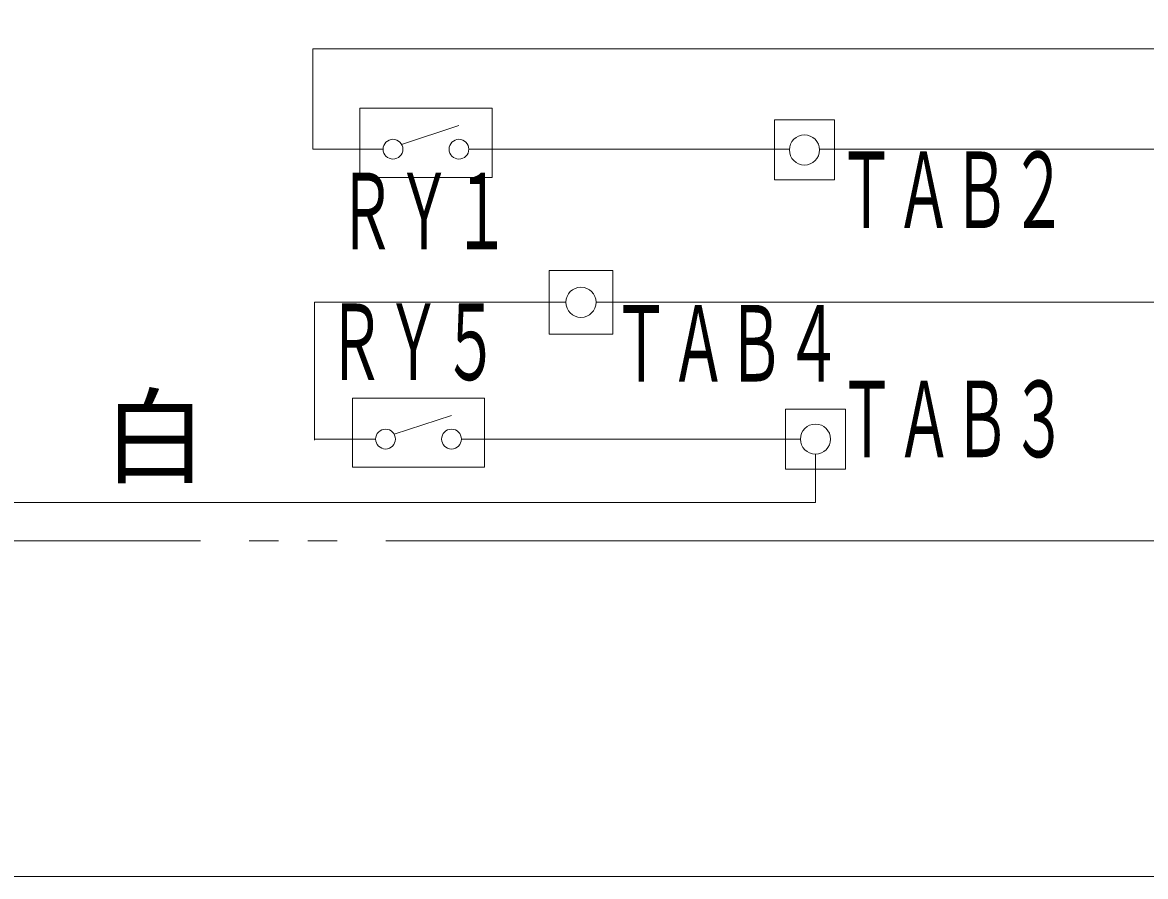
# Model space of a CAD drawing. Units: millimetres on the paper. Extents: x -305 to 305, y -152 to 152.
# Drawn here: x -74.85 to -51.81, y -99.06 to -81.54 of the extents above; entities that cross this region are included whole.
import ezdxf
from ezdxf.enums import TextEntityAlignment as Align

# ---------------------------------------------------------------- set-up
doc = ezdxf.new("R2010")
doc.units = ezdxf.units.MM
doc.linetypes.add('LONG_DOUBLE_CHAIN', pattern=[21.8, 18, -1, 0.6, -0.6, 0.6, -1])
doc.layers.add('0-0_PV', color=7, linetype='Continuous', lineweight=9)
doc.styles.add('ＭＳ ゴシック', font='')
doc.styles.get('ＭＳ ゴシック').set_extended_font_data('MS Gothic')

msp = doc.modelspace()

# ---------------------------------------------------------------- linework, layer by layer
at = {"layer": '0-0_PV'}
for p, q in [((-67.926, -83.303), (-67.926, -84.72)), ((-65.214, -83.303), (-67.926, -83.303)), ((-67.07, -84.044), (-65.894, -83.66)), ((-68.888, -84.143), (-67.449, -84.143)), ((-65.692, -84.143), (-59.115, -84.143)), ((-58.498, -84.143), (-46.17, -84.143)), ((-64.045, -86.628), (-64.045, -87.938)), ((-64.045, -86.628), (-62.735, -86.628)), ((-62.735, -86.628), (-62.735, -87.938)), ((-63.081, -87.283), (-46.39, -87.283)), ((-64.045, -87.938), (-62.735, -87.938)), ((-68.079, -89.249), (-68.079, -90.667)), ((-65.366, -89.249), (-68.079, -89.249)), ((-65.366, -90.667), (-65.366, -89.249)), ((-67.222, -89.991), (-66.046, -89.606)), ((-59.196, -89.473), (-57.964, -89.473)), ((-59.196, -90.706), (-59.196, -89.473)), ((-68.855, -90.09), (-67.601, -90.09)), ((-65.844, -90.09), (-58.889, -90.09)), ((-68.079, -90.667), (-65.366, -90.667))]:
    msp.add_line(p, q, dxfattribs=at)
at = {"layer": '0-0_PV', "linetype": 'LONG_DOUBLE_CHAIN'}
msp.add_lwpolyline([(-49.393, -92.179), (-156.046, -92.179), (-156.078, -51.999)], dxfattribs=at)
at = {"layer": '0-0_PV'}
for points in [[(-68.888, -84.143), (-68.888, -82.081), (-50.097, -82.081), (-50.097, -77.49), (-54.795, -75.568)], [(-58.58, -90.399), (-58.58, -91.393), (-88.374, -91.393), (-88.374, -81.549)], [(-67.926, -84.72), (-65.214, -84.72), (-65.214, -83.303)], [(-63.699, -87.283), (-68.855, -87.283), (-68.855, -90.113)], [(-57.964, -89.473), (-57.964, -90.706), (-59.196, -90.706)], [(-39.377, -99.063), (-112.966, -99.063), (-112.966, -93.875)]]:
    msp.add_lwpolyline(points, dxfattribs=at)
msp.add_lwpolyline([(-59.422, -84.774), (-59.422, -83.541), (-58.19, -83.541), (-58.19, -84.774)], close=True, dxfattribs=at)
for centre, radius in [((-58.806, -84.158), 0.309), ((-67.246, -84.143), 0.203), ((-65.894, -84.143), 0.203), ((-63.39, -87.283), 0.309), ((-58.58, -90.09), 0.309), ((-67.399, -90.09), 0.203), ((-66.046, -90.09), 0.203)]:
    msp.add_circle(centre, radius, dxfattribs=at)

# ---------------------------------------------------------------- texts
at = {"layer": '0-0_PV', "style": 'ＭＳ ゴシック', "width": 0.55}
for s, height, p in [('ＴＡＢ２', 1.569, (-58.123, -86.232)), ('ＲＹ１', 1.568, (-68.373, -86.665)), ('ＲＹ５', 1.568, (-68.592, -89.35)), ('ＴＡＢ４', 1.569, (-62.743, -89.38)), ('ＴＡＢ３', 1.569, (-58.111, -90.932))]:
    msp.add_text(s, height=height, dxfattribs=at).set_placement(p, align=Align.BOTTOM_LEFT)
at = {"layer": '0-0_PV', "style": 'ＭＳ ゴシック'}
msp.add_text('白', height=1.569, dxfattribs=at).set_placement((-73.195, -91.297), align=Align.BOTTOM_LEFT)

doc.saveas('drawing.dxf')
